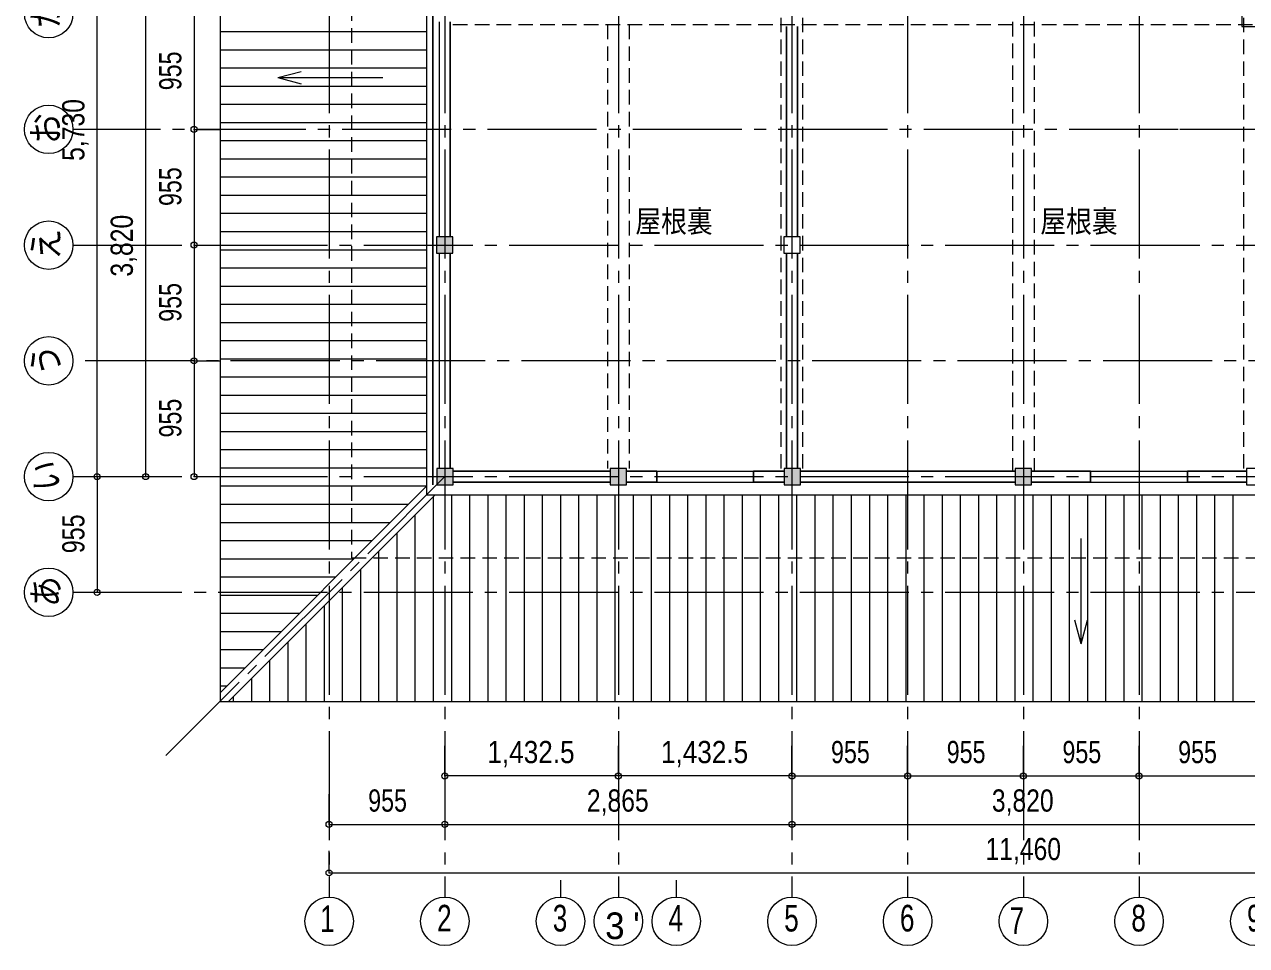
# Model space of a CAD drawing. Units: millimetres at full size, sheet at 1:100. Extents: x -20206 to -877, y -13906 to 13689.
# Drawn here: x -20206 to -10120, y -13730 to -6130 of the extents above; entities that cross this region are included whole.
import ezdxf
from ezdxf.enums import TextEntityAlignment as Align

# ---------------------------------------------------------------- set-up
doc = ezdxf.new("R2010")
doc.units = ezdxf.units.MM
doc.header["$LTSCALE"] = 100
doc.header["$PDMODE"] = 32
doc.header["$PDSIZE"] = 50
doc.linetypes.add('CHAIN2', pattern=[12, 9, -1, 1, -1])
doc.linetypes.add('DASHED1', pattern=[1.8, 1.2, -0.6])
for name, color, linetype, lineweight in [('1-0_通り心', 253, 'CHAIN2', 9), ('1-1_構造・躯体', 7, 'Continuous', 18), ('1-3_仕上げ', 2, 'Continuous', 25), ('1-4_見え掛り', 5, 'Continuous', 15), ('1-6_建具', 5, 'Continuous', 15), ('1-C_ハッチ', 253, 'Continuous', 9), ('1-D_寸法', 4, 'Continuous', 9), ('1-E_文字', 3, 'Continuous', 9), ('1-F_補助線', 4, 'Continuous', 9)]:
    doc.layers.add(name, color=color, linetype=linetype, lineweight=lineweight)
doc.layers.add('1-B_予備', color=8, linetype='Continuous')
doc.styles.add('ＭＳ Ｐゴシック', font='')
doc.styles.get('ＭＳ Ｐゴシック').set_extended_font_data('MS PGothic')

# ---------------------------------------------------------------- blocks, each defined once
blk = doc.blocks.new('3')
at = {"layer": '1-F_補助線'}
blk.add_circle((1.4, 43.1), 200, dxfattribs=at)
at = {"layer": '1-F_補助線', "color": 3, "style": 'ＭＳ Ｐゴシック', "width": 0.75}
blk.add_text('3', height=219.9, dxfattribs=at).set_placement((-62.6, -106.9), align=Align.BOTTOM_LEFT)
blk = doc.blocks.new('え')
at = {"layer": '1-E_文字', "color": 4}
blk.add_circle((-32.5, -2.1), 200, dxfattribs=at)
at = {"layer": '1-E_文字', "style": 'ＭＳ Ｐゴシック', "width": 0.85}
blk.add_text('え', height=219.9, rotation=90, dxfattribs=at).set_placement((119.6, -122.8), align=Align.BOTTOM_LEFT)
blk = doc.blocks.new('お')
at = {"layer": '1-E_文字', "color": 4}
blk.add_circle((-32.5, 952.9), 200, dxfattribs=at)
at = {"layer": '1-E_文字', "style": 'ＭＳ Ｐゴシック', "width": 0.85}
blk.add_text('お', height=219.9, rotation=90, dxfattribs=at).set_placement((119.6, 832.2), align=Align.BOTTOM_LEFT)
blk = doc.blocks.new('か')
at = {"layer": '1-E_文字', "color": 4}
blk.add_circle((-32.5, -2.1), 200, dxfattribs=at)
at = {"layer": '1-E_文字', "style": 'ＭＳ Ｐゴシック', "width": 0.85}
blk.add_text('か', height=219.9, rotation=90, dxfattribs=at).set_placement((119.6, -122.8), align=Align.BOTTOM_LEFT)
blk = doc.blocks.new('あｓ')
at = {"layer": '1-F_補助線'}
blk.add_circle((-152.1, -4.3), 200, dxfattribs=at)
at = {"layer": '1-F_補助線', "color": 3, "style": 'ＭＳ Ｐゴシック', "width": 0.85}
blk.add_text('あ', height=219.9, rotation=90, dxfattribs=at).set_placement((0, -125), align=Align.BOTTOM_LEFT)
blk = doc.blocks.new('２３２１')
at = {"layer": '1-F_補助線'}
blk.add_circle((-152.1, -4.3), 200, dxfattribs=at)
at = {"layer": '1-F_補助線', "color": 3, "style": 'ＭＳ Ｐゴシック', "width": 0.85}
blk.add_text('い', height=219.9, rotation=90, dxfattribs=at).set_placement((0, -125), align=Align.BOTTOM_LEFT)
blk = doc.blocks.new('うｙ')
at = {"layer": '1-F_補助線'}
blk.add_circle((-200, -2737.1), 200, dxfattribs=at)
at = {"layer": '1-F_補助線', "color": 3, "style": 'ＭＳ Ｐゴシック', "width": 0.85}
blk.add_text('う', height=219.9, rotation=90, dxfattribs=at).set_placement((-47.9, -2857.8), align=Align.BOTTOM_LEFT)
blk = doc.blocks.new('２')
at = {"layer": '1-E_文字', "color": 4}
blk.add_circle((-4.2, 35.5), 200, dxfattribs=at)
at = {"layer": '1-E_文字', "style": 'ＭＳ Ｐゴシック', "width": 0.75}
blk.add_text('2', height=219.9, dxfattribs=at).set_placement((-68.2, -114.5), align=Align.BOTTOM_LEFT)
blk = doc.blocks.new('4')
at = {"layer": '1-F_補助線'}
blk.add_circle((1.4, 43.1), 200, dxfattribs=at)
at = {"layer": '1-F_補助線', "color": 3, "style": 'ＭＳ Ｐゴシック', "width": 0.75}
blk.add_text('4', height=219.9, dxfattribs=at).set_placement((-62.6, -106.9), align=Align.BOTTOM_LEFT)
blk = doc.blocks.new('5')
at = {"layer": '1-E_文字', "color": 4}
blk.add_circle((1.4, 43.1), 200, dxfattribs=at)
at = {"layer": '1-E_文字', "style": 'ＭＳ Ｐゴシック', "width": 0.75}
blk.add_text('5', height=219.9, dxfattribs=at).set_placement((-62.6, -106.9), align=Align.BOTTOM_LEFT)
blk = doc.blocks.new('6')
at = {"layer": '1-E_文字', "color": 4}
blk.add_circle((1.4, 43.1), 200, dxfattribs=at)
at = {"layer": '1-E_文字', "style": 'ＭＳ Ｐゴシック', "width": 0.75}
blk.add_text('6', height=219.9, dxfattribs=at).set_placement((-62.6, -106.9), align=Align.BOTTOM_LEFT)
blk = doc.blocks.new('7')
at = {"layer": '1-E_文字', "color": 4}
blk.add_circle((13.8, 48), 200, dxfattribs=at)
at = {"layer": '1-E_文字', "style": 'ＭＳ Ｐゴシック', "width": 0.75}
blk.add_text('7', height=219.9, dxfattribs=at).set_placement((-100, -121.9), align=Align.BOTTOM_LEFT)
blk = doc.blocks.new('8')
at = {"layer": '1-E_文字', "color": 4}
blk.add_circle((1.4, 43.1), 200, dxfattribs=at)
at = {"layer": '1-E_文字', "style": 'ＭＳ Ｐゴシック', "width": 0.75}
blk.add_text('8', height=219.9, dxfattribs=at).set_placement((-62.6, -106.9), align=Align.BOTTOM_LEFT)
blk = doc.blocks.new('9')
at = {"layer": '1-E_文字', "color": 4}
blk.add_circle((1.4, 43.1), 200, dxfattribs=at)
at = {"layer": '1-E_文字', "style": 'ＭＳ Ｐゴシック', "width": 0.75}
blk.add_text('9', height=219.9, dxfattribs=at).set_placement((-62.6, -106.9), align=Align.BOTTOM_LEFT)
blk = doc.blocks.new('１')
at = {"layer": '1-D_寸法'}
blk.add_circle((2282.1, -7491.6), 200, dxfattribs=at)
at = {"layer": '1-D_寸法', "color": 3, "style": 'ＭＳ Ｐゴシック', "width": 0.75}
blk.add_text('1', height=219.9, dxfattribs=at).set_placement((2208.2, -7646.4), align=Align.BOTTOM_LEFT)
blk = doc.blocks.new("3'")
at = {"layer": '1-F_補助線'}
blk.add_circle((478.9, 43.1), 200, dxfattribs=at)
at = {"layer": '1-F_補助線', "color": 3, "insert": (369.9, -106.9), "char_height": 219.9, "attachment_point": 7, "style": 'ＭＳ Ｐゴシック'}
blk.add_mtext("\\T1.44;3'", dxfattribs=at)

msp = doc.modelspace()

# ---------------------------------------------------------------- linework, layer by layer
at = {"layer": '1-0_通り心'}
for p, q in [((-17691.7, -1161.4), (-17691.7, -13330)), ((-16736.7, -1161.4), (-16736.7, -13330)), ((-15304.2, -1161.4), (-15304.2, -13330)), ((-13871.7, -1161.4), (-13871.7, -13330)), ((-12916.7, -1161.4), (-12916.7, -13330)), ((-11961.7, -1161.4), (-11961.7, -13330)), ((-11006.7, -1161.4), (-11006.7, -13330)), ((-10684.2, -6995.5), (-19806.3, -6995.5)), ((-4970.9, -6995.5), (-10684.2, -6995.5)), ((-19806.3, -7950.5), (-4970.9, -7950.5)), ((-6804.3, -8905.5), (-19806.3, -8905.5)), ((-19806.3, -9860.5), (-4970.9, -9860.5)), ((-16736.7, -9860.5), (-19039.1, -12162.8)), ((-19806.3, -10815.5), (-4970.9, -10815.5)), ((-15781.7, -13191.3), (-15781.7, -13330)), ((-14826.7, -13191.3), (-14826.7, -13330))]:
    msp.add_line(p, q, dxfattribs=at)
at = {"layer": '1-1_構造・躯体', "color": 6, "lineweight": 20}
for p, q in [((-11894.2, -9794.3), (-12029.2, -9794.3)), ((-15371.1, -9929.3), (-15236.1, -9929.3)), ((-12029.2, -9928), (-11894.2, -9928)), ((-12029.2, -9929.3), (-11894.2, -9929.3))]:
    msp.add_line(p, q, dxfattribs=at)
at = {"layer": '1-1_構造・躯体'}
msp.add_lwpolyline([(-10158.1, -6145.5), (-9948.1, -6145.5), (-9948.1, -5935.5), (-10158.1, -5935.5)], close=True, dxfattribs=at)
at = {"layer": '1-1_構造・躯体', "color": 6, "lineweight": 20}
for points in [[(-16804.2, -8018), (-16669.2, -8018), (-16669.2, -7883), (-16804.2, -7883)], [(-13939.2, -8018), (-13804.2, -8018), (-13804.2, -7883), (-13939.2, -7883)], [(-16803.6, -9929.3), (-16668.6, -9929.3), (-16668.6, -9794.3), (-16803.6, -9794.3)], [(-13937.2, -9929.3), (-13802.2, -9929.3), (-13802.2, -9794.3), (-13937.2, -9794.3)], [(-10119.9, -9929.3), (-9984.9, -9929.3), (-9984.9, -9794.3), (-10119.9, -9794.3)]]:
    msp.add_lwpolyline(points, close=True, dxfattribs=at)
for points in [[(-15236.1, -9929.3), (-15236.1, -9794.3), (-15371.1, -9794.3), (-15371.1, -9929.3)], [(-11894.2, -9929.3), (-11894.2, -9793), (-12029.2, -9793), (-12029.2, -9929.3)]]:
    msp.add_lwpolyline(points, dxfattribs=at)
at = {"layer": '1-3_仕上げ'}
for p, q in [((-16836.7, -4064.3), (-16836.7, -9929.3)), ((-16691.7, -7883), (-16691.7, -6108)), ((-13916.7, -6145.5), (-13916.7, -7883)), ((-13826.7, -6145.5), (-13826.7, -7883)), ((-16691.7, -9794.3), (-16691.7, -8018)), ((-13916.7, -8018), (-13916.7, -9794.3)), ((-13826.7, -8018), (-13826.7, -9794.3)), ((-15371.1, -9815.5), (-16668.6, -9815.5)), ((-14988, -9815.5), (-15236.1, -9815.5)), ((-14988, -9815.5), (-14988, -9905.5)), ((-13937.2, -9815.5), (-14188, -9815.5)), ((-14188, -9815.5), (-14188, -9905.5)), ((-12029.2, -9815.5), (-13802.2, -9815.5)), ((-11406.7, -9815.5), (-11894.2, -9815.5)), ((-11406.7, -9815.5), (-11406.7, -9905.5)), ((-10119.9, -9815.5), (-10606.7, -9815.5)), ((-10606.7, -9815.5), (-10606.7, -9905.5)), ((-15371.1, -9905.5), (-16668.6, -9905.5)), ((-14988, -9905.5), (-15236.1, -9905.5)), ((-13937.2, -9905.5), (-14188, -9905.5)), ((-12029.2, -9905.5), (-13802.2, -9905.5)), ((-11406.7, -9905.5), (-11894.2, -9905.5)), ((-10119.9, -9905.5), (-10606.7, -9905.5))]:
    msp.add_line(p, q, dxfattribs=at)
at = {"layer": '1-4_見え掛り'}
for p, q in [((-18591.7, -2275.5), (-18591.7, -11715.5)), ((-16781.7, -7883), (-16781.7, -6108)), ((-16781.7, -9794.3), (-16781.7, -8018)), ((-14988, -9815.5), (-14188, -9815.5)), ((-11406.7, -9815.5), (-10606.7, -9815.5)), ((-14988, -9905.5), (-14188, -9905.5)), ((-11406.7, -9905.5), (-10606.7, -9905.5)), ((-16816, -10010.5), (-18521, -11715.5)), ((-18591.7, -11715.5), (-5331.7, -11715.5))]:
    msp.add_line(p, q, dxfattribs=at)
at = {"layer": '1-4_見え掛り', "linetype": 'DASHED1'}
for p, q in [((-13961.7, -9794.3), (-13961.7, -4198)), ((-13781.7, -9794.3), (-13781.7, -4198)), ((-10141.7, -9794.3), (-10141.7, -4198)), ((-16669.2, -6130.5), (-7253.6, -6130.5)), ((-15394.2, -6130.5), (-15394.2, -9794.3)), ((-15214.2, -6130.5), (-15214.2, -9794.3)), ((-12051.7, -6108), (-12051.7, -9815.5)), ((-11871.7, -6108), (-11871.7, -9815.5))]:
    msp.add_line(p, q, dxfattribs=at)
msp.add_lwpolyline([(-17506.7, -3460.5), (-17506.7, -10530.5), (-6416.7, -10530.5)], dxfattribs=at)
at = {"layer": '1-6_建具'}
for p, q in [((-16886.7, -3980.5), (-16886.7, -10010.5)), ((-18591.7, -11644.7), (-16886.7, -9939.7)), ((-16886.7, -10010.5), (-7036.7, -10010.5))]:
    msp.add_line(p, q, dxfattribs=at)
at = {"layer": '1-B_予備'}
for points in [[(-16804.2, -7883), (-16804.2, -8018), (-16669.2, -7883), (-16669.2, -8018)], [(-16803.6, -9793), (-16803.6, -9928), (-16668.6, -9793), (-16668.6, -9928)], [(-15371.7, -9793), (-15371.7, -9928), (-15236.7, -9793), (-15236.7, -9928)], [(-13939.2, -9793), (-13939.2, -9928), (-13804.2, -9793), (-13804.2, -9928)], [(-12029.2, -9793), (-12029.2, -9928), (-11894.2, -9793), (-11894.2, -9928)]]:
    msp.add_solid(points, dxfattribs=at)
at = {"layer": '1-C_ハッチ'}
for p, q in [((-16886.7, -6190.9), (-18591.7, -6190.9)), ((-16886.7, -6340.9), (-18591.7, -6340.9)), ((-16886.7, -6490.9), (-18591.7, -6490.9)), ((-16886.7, -6640.9), (-18591.7, -6640.9)), ((-16886.7, -6790.9), (-18591.7, -6790.9)), ((-16886.7, -6940.9), (-18591.7, -6940.9)), ((-16886.7, -7090.9), (-18591.7, -7090.9)), ((-16886.7, -7240.9), (-18591.7, -7240.9)), ((-16886.7, -7390.9), (-18591.7, -7390.9)), ((-16886.7, -7540.9), (-18591.7, -7540.9)), ((-16886.7, -7690.9), (-18591.7, -7690.9)), ((-16886.7, -7840.9), (-18591.7, -7840.9)), ((-16886.7, -7990.9), (-18591.7, -7990.9)), ((-16886.7, -8140.9), (-18591.7, -8140.9)), ((-16886.7, -8290.9), (-18591.7, -8290.9)), ((-16886.7, -8440.9), (-18591.7, -8440.9)), ((-16886.7, -8590.9), (-18591.7, -8590.9)), ((-16886.7, -8740.9), (-18591.7, -8740.9)), ((-16886.7, -8890.9), (-18591.7, -8890.9)), ((-16886.7, -9040.9), (-18591.7, -9040.9)), ((-16886.7, -9190.9), (-18591.7, -9190.9)), ((-16886.7, -9340.9), (-18591.7, -9340.9)), ((-16886.7, -9490.9), (-18591.7, -9490.9)), ((-16886.7, -9640.9), (-18591.7, -9640.9)), ((-16886.7, -9790.9), (-18591.7, -9790.9)), ((-16887.9, -9940.9), (-18591.7, -9940.9)), ((-16832.9, -10027.4), (-16832.9, -11715.5)), ((-16682.9, -10010.5), (-16682.9, -11715.5)), ((-16532.9, -10010.5), (-16532.9, -11715.5)), ((-16382.9, -10010.5), (-16382.9, -11715.5)), ((-16232.9, -10010.5), (-16232.9, -11715.5)), ((-16082.9, -10010.5), (-16082.9, -11715.5)), ((-15932.9, -10010.5), (-15932.9, -11715.5)), ((-15782.9, -10010.5), (-15782.9, -11715.5)), ((-15632.9, -10010.5), (-15632.9, -11715.5)), ((-15482.9, -10010.5), (-15482.9, -11715.5)), ((-15332.9, -10010.5), (-15332.9, -11715.5)), ((-15182.9, -10010.5), (-15182.9, -11715.5)), ((-15032.9, -10010.5), (-15032.9, -11715.5)), ((-14882.9, -10010.5), (-14882.9, -11715.5)), ((-14732.9, -10010.5), (-14732.9, -11715.5)), ((-14582.9, -10010.5), (-14582.9, -11715.5)), ((-14432.9, -10010.5), (-14432.9, -11715.5)), ((-14282.9, -10010.5), (-14282.9, -11715.5)), ((-14132.9, -10010.5), (-14132.9, -11715.5)), ((-13982.9, -10010.5), (-13982.9, -11715.5)), ((-13832.9, -10010.5), (-13832.9, -11715.5)), ((-13682.9, -10010.5), (-13682.9, -11715.5)), ((-13532.9, -10010.5), (-13532.9, -11715.5)), ((-13382.9, -10010.5), (-13382.9, -11715.5)), ((-13232.9, -10010.5), (-13232.9, -11715.5)), ((-13082.9, -10010.5), (-13082.9, -11715.5)), ((-12932.9, -10010.5), (-12932.9, -11715.5)), ((-12782.9, -10010.5), (-12782.9, -11715.5)), ((-12632.9, -10010.5), (-12632.9, -11715.5)), ((-12482.9, -10010.5), (-12482.9, -11715.5)), ((-12332.9, -10010.5), (-12332.9, -11715.5)), ((-12182.9, -10010.5), (-12182.9, -11715.5)), ((-12032.9, -10010.5), (-12032.9, -11715.5)), ((-11882.9, -10010.5), (-11882.9, -11715.5)), ((-11732.9, -10010.5), (-11732.9, -11715.5)), ((-11582.9, -10010.5), (-11582.9, -11715.5)), ((-11432.9, -10010.5), (-11432.9, -11715.5)), ((-11282.9, -10010.5), (-11282.9, -11715.5)), ((-11132.9, -10010.5), (-11132.9, -11715.5)), ((-10982.9, -10010.5), (-10982.9, -11715.5)), ((-10832.9, -10010.5), (-10832.9, -11715.5)), ((-10682.9, -10010.5), (-10682.9, -11715.5)), ((-10532.9, -10010.5), (-10532.9, -11715.5)), ((-10382.9, -10010.5), (-10382.9, -11715.5)), ((-10232.9, -10010.5), (-10232.9, -11715.5)), ((-17037.9, -10090.9), (-18591.7, -10090.9)), ((-16982.9, -10177.4), (-16982.9, -11715.5)), ((-17187.9, -10240.9), (-18591.7, -10240.9)), ((-17132.9, -10327.4), (-17132.9, -11715.5)), ((-17337.9, -10390.9), (-18591.7, -10390.9)), ((-17282.9, -10477.4), (-17282.9, -11715.5)), ((-17487.9, -10540.9), (-18591.7, -10540.9)), ((-17637.9, -10690.9), (-18591.7, -10690.9)), ((-17432.9, -10627.4), (-17432.9, -11715.5)), ((-17582.9, -10777.4), (-17582.9, -11715.5)), ((-17787.9, -10840.9), (-18591.7, -10840.9)), ((-17937.9, -10990.9), (-18591.7, -10990.9)), ((-17732.9, -10927.4), (-17732.9, -11715.5)), ((-17882.9, -11077.4), (-17882.9, -11715.5)), ((-18087.9, -11140.9), (-18591.7, -11140.9)), ((-18237.9, -11290.9), (-18591.7, -11290.9)), ((-18032.9, -11227.4), (-18032.9, -11715.5)), ((-18182.9, -11377.4), (-18182.9, -11715.5)), ((-18387.9, -11440.9), (-18591.7, -11440.9)), ((-18537.9, -11590.9), (-18591.7, -11590.9)), ((-18332.9, -11527.4), (-18332.9, -11715.5)), ((-18482.9, -11677.4), (-18482.9, -11715.5))]:
    msp.add_line(p, q, dxfattribs=at)
at = {"layer": '1-D_寸法'}
for p, q in [((-19606.3, -9860.5), (-19606.3, -4130.5)), ((-19206.3, -6040.5), (-19206.3, -9860.5)), ((-18806.3, -6040.5), (-18806.3, -6995.5)), ((-18806.3, -6995.5), (-18591.7, -6995.5)), ((-18806.3, -6995.5), (-18806.3, -7950.5)), ((-18806.3, -7950.5), (-18591.7, -7950.5)), ((-18806.3, -7950.5), (-18806.3, -8905.5)), ((-18806.3, -8905.5), (-18591.7, -8905.5)), ((-18806.3, -8905.5), (-18806.3, -9860.5)), ((-19606.3, -9860.5), (-19606.3, -10815.5)), ((-19206.3, -9860.5), (-19006.3, -9860.5)), ((-18806.3, -9860.5), (-18591.7, -9860.5)), ((-19606.3, -10815.5), (-19406.3, -10815.5)), ((-16736.7, -12330), (-16736.7, -12082)), ((-15304.2, -12330), (-15304.2, -12082)), ((-13871.7, -12330), (-13871.7, -12082)), ((-12916.7, -12330), (-12916.7, -12082)), ((-11961.7, -12330), (-11961.7, -12082)), ((-11006.7, -12330), (-11006.7, -12082)), ((-15304.2, -12330), (-16736.7, -12330)), ((-13871.7, -12330), (-15304.2, -12330)), ((-13871.7, -12330), (-12916.7, -12330)), ((-12916.7, -12330), (-11961.7, -12330)), ((-11961.7, -12330), (-11006.7, -12330)), ((-11006.7, -12330), (-10051.7, -12330)), ((-17691.7, -12730), (-17691.7, -12482)), ((-17691.7, -12730), (-16736.7, -12730)), ((-16736.7, -12730), (-13871.7, -12730)), ((-13871.7, -12730), (-10051.7, -12730)), ((-17691.7, -13130), (-17691.7, -12948)), ((-17691.7, -13130), (-6231.7, -13130))]:
    msp.add_line(p, q, dxfattribs=at)
for p in [(-18806.3, -6995.5), (-18806.3, -7950.5), (-18806.3, -8905.5), (-19606.3, -9860.5), (-19206.3, -9860.5), (-18806.3, -9860.5), (-19606.3, -10815.5), (-16736.7, -12330), (-15304.2, -12330), (-13871.7, -12330), (-12916.7, -12330), (-11961.7, -12330), (-11006.7, -12330), (-17691.7, -12730), (-16736.7, -12730), (-13871.7, -12730), (-17691.7, -13130)]:
    msp.add_point(p, dxfattribs=at)
at = {"layer": '1-E_文字', "color": 4}
for p, q in [((-18115.8, -6568.9), (-17922.6, -6517.2)), ((-18115.8, -6568.9), (-17922.6, -6620.7)), ((-18115.8, -6568.9), (-17248.7, -6568.9)), ((-11484.2, -11239.6), (-11484.2, -10372.4)), ((-11484.2, -11239.6), (-11536, -11046.4)), ((-11484.2, -11239.6), (-11432.5, -11046.4))]:
    msp.add_line(p, q, dxfattribs=at)

# ---------------------------------------------------------------- block references
at = {"layer": '1-E_文字'}
for name in ['3', "3'"]:
    msp.add_blockref(name, (-15783.1, -13573.1), dxfattribs=at)
at = {"layer": '1-F_補助線'}
for name, p in [('か', (-19973.8, -6038.4)), ('お', (-19973.8, -7948.4)), ('え', (-19973.8, -7948.4)), ('うｙ', (-19806.3, -6168.4)), ('２３２１', (-19854.2, -9856.2)), ('あｓ', (-19854.2, -10811.2)), ('１', (-19973.8, -6038.4)), ('２', (-16732.5, -13565.5)), ('4', (-14828.1, -13573.1)), ('5', (-13873.1, -13573.1)), ('6', (-12918.1, -13573.1)), ('7', (-11975.6, -13578)), ('8', (-11008.1, -13573.1)), ('9', (-10053.1, -13573.1))]:
    msp.add_blockref(name, p, dxfattribs=at)

# ---------------------------------------------------------------- texts
at = {"layer": '1-D_寸法', "color": 3, "style": 'ＭＳ Ｐゴシック'}
for s, width, p in [('955', 0.8, (-18856.3, -6673)), ('5,730', 0.85, (-19656.3, -7255.5)), ('955', 0.8, (-18856.3, -7628)), ('3,820', 0.85, (-19256.3, -8210.5)), ('955', 0.8, (-18856.3, -8583)), ('955', 0.8, (-18856.3, -9538)), ('955', 0.8, (-19656.3, -10493))]:
    msp.add_text(s, height=183.3, rotation=90, dxfattribs=dict(at, width=width)).set_placement(p, align=Align.BOTTOM_LEFT)
for s, width, p in [('1,432.5', 0.9, (-16385.5, -12280)), ('1,432.5', 0.9, (-14953, -12280)), ('955', 0.8, (-13549.2, -12280)), ('955', 0.8, (-12594.2, -12280)), ('955', 0.8, (-11639.2, -12280)), ('955', 0.8, (-10684.2, -12280)), ('955', 0.8, (-17369.2, -12680)), ('2,865', 0.85, (-15564.2, -12680)), ('3,820', 0.85, (-12221.7, -12680)), ('11,460', 0.85, (-12274.2, -13080))]:
    msp.add_text(s, height=183.3, dxfattribs=dict(at, width=width)).set_placement(p, align=Align.BOTTOM_LEFT)
at = {"layer": '1-E_文字', "style": 'ＭＳ Ｐゴシック', "width": 0.85}
for p in [(-15164.2, -7900.5), (-11821.7, -7900.5)]:
    msp.add_text('屋根裏', height=183.3, dxfattribs=at).set_placement(p, align=Align.BOTTOM_LEFT)

doc.saveas('drawing.dxf')
